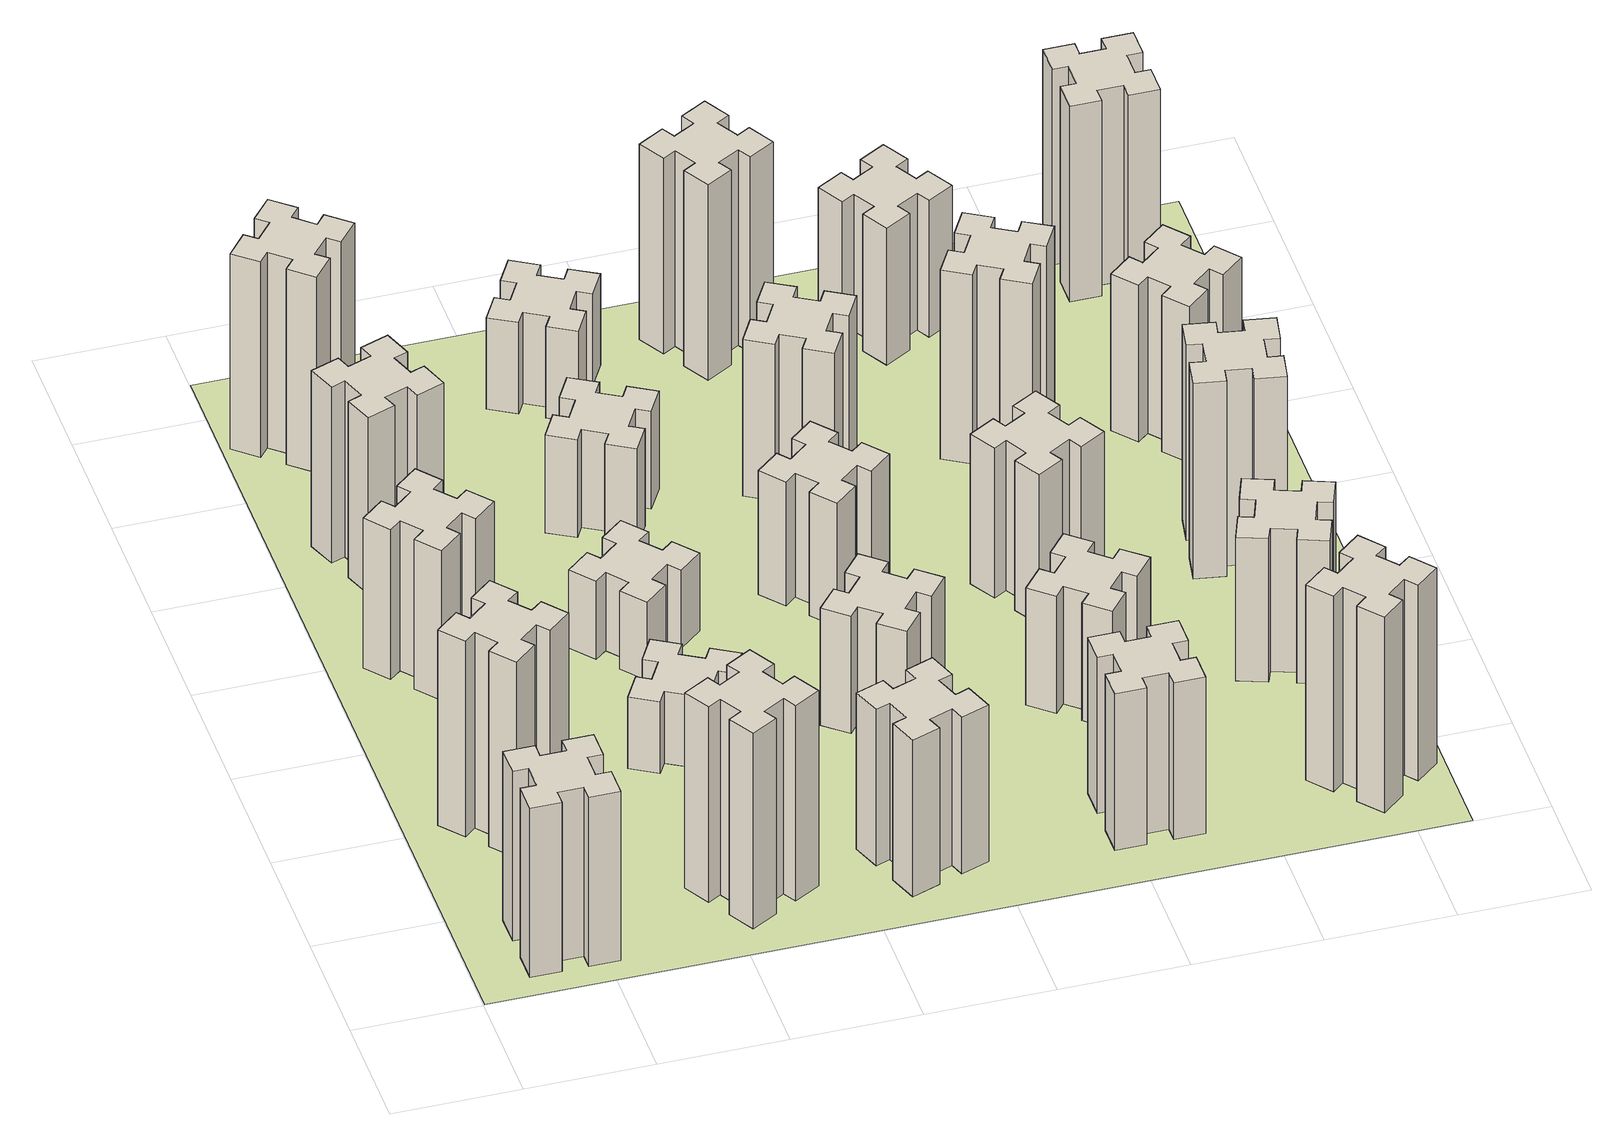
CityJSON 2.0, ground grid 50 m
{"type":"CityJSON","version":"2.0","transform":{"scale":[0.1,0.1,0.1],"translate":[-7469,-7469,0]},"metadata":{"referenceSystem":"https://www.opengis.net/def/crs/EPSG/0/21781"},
"CityObjects":{
"building1":{"type":"Building","attributes":{"class":"1000","function":"1000","usage":"1000","yearOfConstruction":2016,"roofType":"1000","measuredHeight":78,"storeysAboveGround":30,"storeysBelowGround":0},"geometry":[{"type":"Solid","lod":"1","boundaries":[[[[0,1,2,3,4,5,6,7,8,9,10,11,12,13,14,15,16,17,18,19]],[[17,16,20,21]],[[16,15,22,20]],[[15,14,23,22]],[[14,13,24,23]],[[13,12,25,24]],[[12,11,26,25]],[[11,10,27,26]],[[10,9,28,27]],[[9,8,29,28]],[[8,7,30,29]],[[7,6,31,30]],[[6,5,32,31]],[[5,4,33,32]],[[4,3,34,33]],[[3,2,35,34]],[[2,1,36,35]],[[1,0,37,36]],[[0,19,38,37]],[[19,18,39,38]],[[18,17,21,39]],[[24,25,26,27,28,29,30,31,32,33,34,35,36,37,38,39,21,20,22,23]]]]}]},
"building2":{"type":"Building","attributes":{"class":"1000","function":"1000","usage":"1000","yearOfConstruction":2016,"roofType":"1000","measuredHeight":90,"storeysAboveGround":30,"storeysBelowGround":0},"geometry":[{"type":"Solid","lod":"1","boundaries":[[[[40,41,42,43,44,45,46,47,48,49,50,51,52,53,54,55,56,57,58,59]],[[57,56,60,61]],[[56,55,62,60]],[[55,54,63,62]],[[54,53,64,63]],[[53,52,65,64]],[[52,51,66,65]],[[51,50,67,66]],[[50,49,68,67]],[[49,48,69,68]],[[48,47,70,69]],[[47,46,71,70]],[[46,45,72,71]],[[45,44,73,72]],[[44,43,74,73]],[[43,42,75,74]],[[42,41,76,75]],[[41,40,77,76]],[[40,59,78,77]],[[59,58,79,78]],[[58,57,61,79]],[[64,65,66,67,68,69,70,71,72,73,74,75,76,77,78,79,61,60,62,63]]]]}]},
"building3":{"type":"Building","attributes":{"class":"1000","function":"1000","usage":"1000","yearOfConstruction":2016,"roofType":"1000","measuredHeight":69,"storeysAboveGround":30,"storeysBelowGround":0},"geometry":[{"type":"Solid","lod":"1","boundaries":[[[[80,81,82,83,84,85,86,87,88,89,90,91,92,93,94,95,96,97,98,99]],[[97,96,100,101]],[[96,95,102,100]],[[95,94,103,102]],[[94,93,104,103]],[[93,92,105,104]],[[92,91,106,105]],[[91,90,107,106]],[[90,89,108,107]],[[89,88,109,108]],[[88,87,110,109]],[[87,86,111,110]],[[86,85,112,111]],[[85,84,113,112]],[[84,83,114,113]],[[83,82,115,114]],[[82,81,116,115]],[[81,80,117,116]],[[80,99,118,117]],[[99,98,119,118]],[[98,97,101,119]],[[104,105,106,107,108,109,110,111,112,113,114,115,116,117,118,119,101,100,102,103]]]]}]},
"building4":{"type":"Building","attributes":{"class":"1000","function":"1000","usage":"1000","yearOfConstruction":2016,"roofType":"1000","measuredHeight":81,"storeysAboveGround":30,"storeysBelowGround":0},"geometry":[{"type":"Solid","lod":"1","boundaries":[[[[120,121,122,123,124,125,126,127,128,129,130,131,132,133,134,135,136,137,138,139]],[[137,136,140,141]],[[136,135,142,140]],[[135,134,143,142]],[[134,133,144,143]],[[133,132,145,144]],[[132,131,146,145]],[[131,130,147,146]],[[130,129,148,147]],[[129,128,149,148]],[[128,127,150,149]],[[127,126,151,150]],[[126,125,152,151]],[[125,124,153,152]],[[124,123,154,153]],[[123,122,155,154]],[[122,121,156,155]],[[121,120,157,156]],[[120,139,158,157]],[[139,138,159,158]],[[138,137,141,159]],[[144,145,146,147,148,149,150,151,152,153,154,155,156,157,158,159,141,140,142,143]]]]}]},
"building5":{"type":"Building","attributes":{"class":"1000","function":"1000","usage":"1000","yearOfConstruction":2016,"roofType":"1000","measuredHeight":90,"storeysAboveGround":30,"storeysBelowGround":0},"geometry":[{"type":"Solid","lod":"1","boundaries":[[[[160,161,162,163,164,165,166,167,168,169,170,171,172,173,174,175,176,177,178,179]],[[177,176,180,181]],[[176,175,182,180]],[[175,174,183,182]],[[174,173,184,183]],[[173,172,185,184]],[[172,171,186,185]],[[171,170,187,186]],[[170,169,188,187]],[[169,168,189,188]],[[168,167,190,189]],[[167,166,191,190]],[[166,165,192,191]],[[165,164,193,192]],[[164,163,194,193]],[[163,162,195,194]],[[162,161,196,195]],[[161,160,197,196]],[[160,179,198,197]],[[179,178,199,198]],[[178,177,181,199]],[[184,185,186,187,188,189,190,191,192,193,194,195,196,197,198,199,181,180,182,183]]]]}]},
"building6":{"type":"Building","attributes":{"class":"1000","function":"1000","usage":"1000","yearOfConstruction":2016,"roofType":"1000","measuredHeight":90,"storeysAboveGround":30,"storeysBelowGround":0},"geometry":[{"type":"Solid","lod":"1","boundaries":[[[[200,201,202,203,204,205,206,207,208,209,210,211,212,213,214,215,216,217,218,219]],[[217,216,220,221]],[[216,215,222,220]],[[215,214,223,222]],[[214,213,224,223]],[[213,212,225,224]],[[212,211,226,225]],[[211,210,227,226]],[[210,209,228,227]],[[209,208,229,228]],[[208,207,230,229]],[[207,206,231,230]],[[206,205,232,231]],[[205,204,233,232]],[[204,203,234,233]],[[203,202,235,234]],[[202,201,236,235]],[[201,200,237,236]],[[200,219,238,237]],[[219,218,239,238]],[[218,217,221,239]],[[224,225,226,227,228,229,230,231,232,233,234,235,236,237,238,239,221,220,222,223]]]]}]},
"building7":{"type":"Building","attributes":{"class":"1000","function":"1000","usage":"1000","yearOfConstruction":2016,"roofType":"1000","measuredHeight":33,"storeysAboveGround":30,"storeysBelowGround":0},"geometry":[{"type":"Solid","lod":"1","boundaries":[[[[240,241,242,243,244,245,246,247,248,249,250,251,252,253,254,255,256,257,258,259]],[[257,256,260,261]],[[256,255,262,260]],[[255,254,263,262]],[[254,253,264,263]],[[253,252,265,264]],[[252,251,266,265]],[[251,250,267,266]],[[250,249,268,267]],[[249,248,269,268]],[[248,247,270,269]],[[247,246,271,270]],[[246,245,272,271]],[[245,244,273,272]],[[244,243,274,273]],[[243,242,275,274]],[[242,241,276,275]],[[241,240,277,276]],[[240,259,278,277]],[[259,258,279,278]],[[258,257,261,279]],[[264,265,266,267,268,269,270,271,272,273,274,275,276,277,278,279,261,260,262,263]]]]}]},
"building8":{"type":"Building","attributes":{"class":"1000","function":"1000","usage":"1000","yearOfConstruction":2016,"roofType":"1000","measuredHeight":36,"storeysAboveGround":30,"storeysBelowGround":0},"geometry":[{"type":"Solid","lod":"1","boundaries":[[[[280,281,282,283,284,285,286,287,288,289,290,291,292,293,294,295,296,297,298,299]],[[297,296,300,301]],[[296,295,302,300]],[[295,294,303,302]],[[294,293,304,303]],[[293,292,305,304]],[[292,291,306,305]],[[291,290,307,306]],[[290,289,308,307]],[[289,288,309,308]],[[288,287,310,309]],[[287,286,311,310]],[[286,285,312,311]],[[285,284,313,312]],[[284,283,314,313]],[[283,282,315,314]],[[282,281,316,315]],[[281,280,317,316]],[[280,299,318,317]],[[299,298,319,318]],[[298,297,301,319]],[[304,305,306,307,308,309,310,311,312,313,314,315,316,317,318,319,301,300,302,303]]]]}]},
"building9":{"type":"Building","attributes":{"class":"1000","function":"1000","usage":"1000","yearOfConstruction":2016,"roofType":"1000","measuredHeight":72,"storeysAboveGround":30,"storeysBelowGround":0},"geometry":[{"type":"Solid","lod":"1","boundaries":[[[[320,321,322,323,324,325,326,327,328,329,330,331,332,333,334,335,336,337,338,339]],[[337,336,340,341]],[[336,335,342,340]],[[335,334,343,342]],[[334,333,344,343]],[[333,332,345,344]],[[332,331,346,345]],[[331,330,347,346]],[[330,329,348,347]],[[329,328,349,348]],[[328,327,350,349]],[[327,326,351,350]],[[326,325,352,351]],[[325,324,353,352]],[[324,323,354,353]],[[323,322,355,354]],[[322,321,356,355]],[[321,320,357,356]],[[320,339,358,357]],[[339,338,359,358]],[[338,337,341,359]],[[344,345,346,347,348,349,350,351,352,353,354,355,356,357,358,359,341,340,342,343]]]]}]},
"building10":{"type":"Building","attributes":{"class":"1000","function":"1000","usage":"1000","yearOfConstruction":2016,"roofType":"1000","measuredHeight":45,"storeysAboveGround":30,"storeysBelowGround":0},"geometry":[{"type":"Solid","lod":"1","boundaries":[[[[360,361,362,363,364,365,366,367,368,369,370,371,372,373,374,375,376,377,378,379]],[[377,376,380,381]],[[376,375,382,380]],[[375,374,383,382]],[[374,373,384,383]],[[373,372,385,384]],[[372,371,386,385]],[[371,370,387,386]],[[370,369,388,387]],[[369,368,389,388]],[[368,367,390,389]],[[367,366,391,390]],[[366,365,392,391]],[[365,364,393,392]],[[364,363,394,393]],[[363,362,395,394]],[[362,361,396,395]],[[361,360,397,396]],[[360,379,398,397]],[[379,378,399,398]],[[378,377,381,399]],[[384,385,386,387,388,389,390,391,392,393,394,395,396,397,398,399,381,380,382,383]]]]}]},
"building11":{"type":"Building","attributes":{"class":"1000","function":"1000","usage":"1000","yearOfConstruction":2016,"roofType":"1000","measuredHeight":42,"storeysAboveGround":30,"storeysBelowGround":0},"geometry":[{"type":"Solid","lod":"1","boundaries":[[[[400,401,402,403,404,405,406,407,408,409,410,411,412,413,414,415,416,417,418,419]],[[417,416,420,421]],[[416,415,422,420]],[[415,414,423,422]],[[414,413,424,423]],[[413,412,425,424]],[[412,411,426,425]],[[411,410,427,426]],[[410,409,428,427]],[[409,408,429,428]],[[408,407,430,429]],[[407,406,431,430]],[[406,405,432,431]],[[405,404,433,432]],[[404,403,434,433]],[[403,402,435,434]],[[402,401,436,435]],[[401,400,437,436]],[[400,419,438,437]],[[419,418,439,438]],[[418,417,421,439]],[[424,425,426,427,428,429,430,431,432,433,434,435,436,437,438,439,421,420,422,423]]]]}]},
"building12":{"type":"Building","attributes":{"class":"1000","function":"1000","usage":"1000","yearOfConstruction":2016,"roofType":"1000","measuredHeight":54,"storeysAboveGround":30,"storeysBelowGround":0},"geometry":[{"type":"Solid","lod":"1","boundaries":[[[[440,441,442,443,444,445,446,447,448,449,450,451,452,453,454,455,456,457,458,459]],[[457,456,460,461]],[[456,455,462,460]],[[455,454,463,462]],[[454,453,464,463]],[[453,452,465,464]],[[452,451,466,465]],[[451,450,467,466]],[[450,449,468,467]],[[449,448,469,468]],[[448,447,470,469]],[[447,446,471,470]],[[446,445,472,471]],[[445,444,473,472]],[[444,443,474,473]],[[443,442,475,474]],[[442,441,476,475]],[[441,440,477,476]],[[440,459,478,477]],[[459,458,479,478]],[[458,457,461,479]],[[464,465,466,467,468,469,470,471,472,473,474,475,476,477,478,479,461,460,462,463]]]]}]},
"building13":{"type":"Building","attributes":{"class":"1000","function":"1000","usage":"1000","yearOfConstruction":2016,"roofType":"1000","measuredHeight":57,"storeysAboveGround":30,"storeysBelowGround":0},"geometry":[{"type":"Solid","lod":"1","boundaries":[[[[480,481,482,483,484,485,486,487,488,489,490,491,492,493,494,495,496,497,498,499]],[[497,496,500,501]],[[496,495,502,500]],[[495,494,503,502]],[[494,493,504,503]],[[493,492,505,504]],[[492,491,506,505]],[[491,490,507,506]],[[490,489,508,507]],[[489,488,509,508]],[[488,487,510,509]],[[487,486,511,510]],[[486,485,512,511]],[[485,484,513,512]],[[484,483,514,513]],[[483,482,515,514]],[[482,481,516,515]],[[481,480,517,516]],[[480,499,518,517]],[[499,498,519,518]],[[498,497,501,519]],[[504,505,506,507,508,509,510,511,512,513,514,515,516,517,518,519,501,500,502,503]]]]}]},
"building14":{"type":"Building","attributes":{"class":"1000","function":"1000","usage":"1000","yearOfConstruction":2016,"roofType":"1000","measuredHeight":72,"storeysAboveGround":30,"storeysBelowGround":0},"geometry":[{"type":"Solid","lod":"1","boundaries":[[[[520,521,522,523,524,525,526,527,528,529,530,531,532,533,534,535,536,537,538,539]],[[537,536,540,541]],[[536,535,542,540]],[[535,534,543,542]],[[534,533,544,543]],[[533,532,545,544]],[[532,531,546,545]],[[531,530,547,546]],[[530,529,548,547]],[[529,528,549,548]],[[528,527,550,549]],[[527,526,551,550]],[[526,525,552,551]],[[525,524,553,552]],[[524,523,554,553]],[[523,522,555,554]],[[522,521,556,555]],[[521,520,557,556]],[[520,539,558,557]],[[539,538,559,558]],[[538,537,541,559]],[[544,545,546,547,548,549,550,551,552,553,554,555,556,557,558,559,541,540,542,543]]]]}]},
"building15":{"type":"Building","attributes":{"class":"1000","function":"1000","usage":"1000","yearOfConstruction":2016,"roofType":"1000","measuredHeight":72,"storeysAboveGround":30,"storeysBelowGround":0},"geometry":[{"type":"Solid","lod":"1","boundaries":[[[[560,561,562,563,564,565,566,567,568,569,570,571,572,573,574,575,576,577,578,579]],[[577,576,580,581]],[[576,575,582,580]],[[575,574,583,582]],[[574,573,584,583]],[[573,572,585,584]],[[572,571,586,585]],[[571,570,587,586]],[[570,569,588,587]],[[569,568,589,588]],[[568,567,590,589]],[[567,566,591,590]],[[566,565,592,591]],[[565,564,593,592]],[[564,563,594,593]],[[563,562,595,594]],[[562,561,596,595]],[[561,560,597,596]],[[560,579,598,597]],[[579,578,599,598]],[[578,577,581,599]],[[584,585,586,587,588,589,590,591,592,593,594,595,596,597,598,599,581,580,582,583]]]]}]},
"building16":{"type":"Building","attributes":{"class":"1000","function":"1000","usage":"1000","yearOfConstruction":2016,"roofType":"1000","measuredHeight":90,"storeysAboveGround":30,"storeysBelowGround":0},"geometry":[{"type":"Solid","lod":"1","boundaries":[[[[600,601,602,603,604,605,606,607,608,609,610,611,612,613,614,615,616,617,618,619]],[[617,616,620,621]],[[616,615,622,620]],[[615,614,623,622]],[[614,613,624,623]],[[613,612,625,624]],[[612,611,626,625]],[[611,610,627,626]],[[610,609,628,627]],[[609,608,629,628]],[[608,607,630,629]],[[607,606,631,630]],[[606,605,632,631]],[[605,604,633,632]],[[604,603,634,633]],[[603,602,635,634]],[[602,601,636,635]],[[601,600,637,636]],[[600,619,638,637]],[[619,618,639,638]],[[618,617,621,639]],[[624,625,626,627,628,629,630,631,632,633,634,635,636,637,638,639,621,620,622,623]]]]}]},
"building17":{"type":"Building","attributes":{"class":"1000","function":"1000","usage":"1000","yearOfConstruction":2016,"roofType":"1000","measuredHeight":54,"storeysAboveGround":30,"storeysBelowGround":0},"geometry":[{"type":"Solid","lod":"1","boundaries":[[[[640,641,642,643,644,645,646,647,648,649,650,651,652,653,654,655,656,657,658,659]],[[657,656,660,661]],[[656,655,662,660]],[[655,654,663,662]],[[654,653,664,663]],[[653,652,665,664]],[[652,651,666,665]],[[651,650,667,666]],[[650,649,668,667]],[[649,648,669,668]],[[648,647,670,669]],[[647,646,671,670]],[[646,645,672,671]],[[645,644,673,672]],[[644,643,674,673]],[[643,642,675,674]],[[642,641,676,675]],[[641,640,677,676]],[[640,659,678,677]],[[659,658,679,678]],[[658,657,661,679]],[[664,665,666,667,668,669,670,671,672,673,674,675,676,677,678,679,661,660,662,663]]]]}]},
"building18":{"type":"Building","attributes":{"class":"1000","function":"1000","usage":"1000","yearOfConstruction":2016,"roofType":"1000","measuredHeight":69,"storeysAboveGround":30,"storeysBelowGround":0},"geometry":[{"type":"Solid","lod":"1","boundaries":[[[[680,681,682,683,684,685,686,687,688,689,690,691,692,693,694,695,696,697,698,699]],[[697,696,700,701]],[[696,695,702,700]],[[695,694,703,702]],[[694,693,704,703]],[[693,692,705,704]],[[692,691,706,705]],[[691,690,707,706]],[[690,689,708,707]],[[689,688,709,708]],[[688,687,710,709]],[[687,686,711,710]],[[686,685,712,711]],[[685,684,713,712]],[[684,683,714,713]],[[683,682,715,714]],[[682,681,716,715]],[[681,680,717,716]],[[680,699,718,717]],[[699,698,719,718]],[[698,697,701,719]],[[704,705,706,707,708,709,710,711,712,713,714,715,716,717,718,719,701,700,702,703]]]]}]},
"building19":{"type":"Building","attributes":{"class":"1000","function":"1000","usage":"1000","yearOfConstruction":2016,"roofType":"1000","measuredHeight":87,"storeysAboveGround":30,"storeysBelowGround":0},"geometry":[{"type":"Solid","lod":"1","boundaries":[[[[720,721,722,723,724,725,726,727,728,729,730,731,732,733,734,735,736,737,738,739]],[[737,736,740,741]],[[736,735,742,740]],[[735,734,743,742]],[[734,733,744,743]],[[733,732,745,744]],[[732,731,746,745]],[[731,730,747,746]],[[730,729,748,747]],[[729,728,749,748]],[[728,727,750,749]],[[727,726,751,750]],[[726,725,752,751]],[[725,724,753,752]],[[724,723,754,753]],[[723,722,755,754]],[[722,721,756,755]],[[721,720,757,756]],[[720,739,758,757]],[[739,738,759,758]],[[738,737,741,759]],[[744,745,746,747,748,749,750,751,752,753,754,755,756,757,758,759,741,740,742,743]]]]}]},
"building20":{"type":"Building","attributes":{"class":"1000","function":"1000","usage":"1000","yearOfConstruction":2016,"roofType":"1000","measuredHeight":63,"storeysAboveGround":30,"storeysBelowGround":0},"geometry":[{"type":"Solid","lod":"1","boundaries":[[[[760,761,762,763,764,765,766,767,768,769,770,771,772,773,774,775,776,777,778,779]],[[777,776,780,781]],[[776,775,782,780]],[[775,774,783,782]],[[774,773,784,783]],[[773,772,785,784]],[[772,771,786,785]],[[771,770,787,786]],[[770,769,788,787]],[[769,768,789,788]],[[768,767,790,789]],[[767,766,791,790]],[[766,765,792,791]],[[765,764,793,792]],[[764,763,794,793]],[[763,762,795,794]],[[762,761,796,795]],[[761,760,797,796]],[[760,779,798,797]],[[779,778,799,798]],[[778,777,781,799]],[[784,785,786,787,788,789,790,791,792,793,794,795,796,797,798,799,781,780,782,783]]]]}]},
"building21":{"type":"Building","attributes":{"class":"1000","function":"1000","usage":"1000","yearOfConstruction":2016,"roofType":"1000","measuredHeight":90,"storeysAboveGround":30,"storeysBelowGround":0},"geometry":[{"type":"Solid","lod":"1","boundaries":[[[[800,801,802,803,804,805,806,807,808,809,810,811,812,813,814,815,816,817,818,819]],[[817,816,820,821]],[[816,815,822,820]],[[815,814,823,822]],[[814,813,824,823]],[[813,812,825,824]],[[812,811,826,825]],[[811,810,827,826]],[[810,809,828,827]],[[809,808,829,828]],[[808,807,830,829]],[[807,806,831,830]],[[806,805,832,831]],[[805,804,833,832]],[[804,803,834,833]],[[803,802,835,834]],[[802,801,836,835]],[[801,800,837,836]],[[800,819,838,837]],[[819,818,839,838]],[[818,817,821,839]],[[824,825,826,827,828,829,830,831,832,833,834,835,836,837,838,839,821,820,822,823]]]]}]},
"building22":{"type":"Building","attributes":{"class":"1000","function":"1000","usage":"1000","yearOfConstruction":2016,"roofType":"1000","measuredHeight":66,"storeysAboveGround":30,"storeysBelowGround":0},"geometry":[{"type":"Solid","lod":"1","boundaries":[[[[840,841,842,843,844,845,846,847,848,849,850,851,852,853,854,855,856,857,858,859]],[[857,856,860,861]],[[856,855,862,860]],[[855,854,863,862]],[[854,853,864,863]],[[853,852,865,864]],[[852,851,866,865]],[[851,850,867,866]],[[850,849,868,867]],[[849,848,869,868]],[[848,847,870,869]],[[847,846,871,870]],[[846,845,872,871]],[[845,844,873,872]],[[844,843,874,873]],[[843,842,875,874]],[[842,841,876,875]],[[841,840,877,876]],[[840,859,878,877]],[[859,858,879,878]],[[858,857,861,879]],[[864,865,866,867,868,869,870,871,872,873,874,875,876,877,878,879,861,860,862,863]]]]}]},
"building23":{"type":"Building","attributes":{"class":"1000","function":"1000","usage":"1000","yearOfConstruction":2016,"roofType":"1000","measuredHeight":90,"storeysAboveGround":30,"storeysBelowGround":0},"geometry":[{"type":"Solid","lod":"1","boundaries":[[[[880,881,882,883,884,885,886,887,888,889,890,891,892,893,894,895,896,897,898,899]],[[897,896,900,901]],[[896,895,902,900]],[[895,894,903,902]],[[894,893,904,903]],[[893,892,905,904]],[[892,891,906,905]],[[891,890,907,906]],[[890,889,908,907]],[[889,888,909,908]],[[888,887,910,909]],[[887,886,911,910]],[[886,885,912,911]],[[885,884,913,912]],[[884,883,914,913]],[[883,882,915,914]],[[882,881,916,915]],[[881,880,917,916]],[[880,899,918,917]],[[899,898,919,918]],[[898,897,901,919]],[[904,905,906,907,908,909,910,911,912,913,914,915,916,917,918,919,901,900,902,903]]]]}]},
"building24":{"type":"Building","attributes":{"class":"1000","function":"1000","usage":"1000","yearOfConstruction":2016,"roofType":"1000","measuredHeight":72,"storeysAboveGround":30,"storeysBelowGround":0},"geometry":[{"type":"Solid","lod":"1","boundaries":[[[[920,921,922,923,924,925,926,927,928,929,930,931,932,933,934,935,936,937,938,939]],[[937,936,940,941]],[[936,935,942,940]],[[935,934,943,942]],[[934,933,944,943]],[[933,932,945,944]],[[932,931,946,945]],[[931,930,947,946]],[[930,929,948,947]],[[929,928,949,948]],[[928,927,950,949]],[[927,926,951,950]],[[926,925,952,951]],[[925,924,953,952]],[[924,923,954,953]],[[923,922,955,954]],[[922,921,956,955]],[[921,920,957,956]],[[920,939,958,957]],[[939,938,959,958]],[[938,937,941,959]],[[944,945,946,947,948,949,950,951,952,953,954,955,956,957,958,959,941,940,942,943]]]]}]},
"building25":{"type":"Building","attributes":{"class":"1000","function":"1000","usage":"1000","yearOfConstruction":2016,"roofType":"1000","measuredHeight":90,"storeysAboveGround":30,"storeysBelowGround":0},"geometry":[{"type":"Solid","lod":"1","boundaries":[[[[960,961,962,963,964,965,966,967,968,969,970,971,972,973,974,975,976,977,978,979]],[[977,976,980,981]],[[976,975,982,980]],[[975,974,983,982]],[[974,973,984,983]],[[973,972,985,984]],[[972,971,986,985]],[[971,970,987,986]],[[970,969,988,987]],[[969,968,989,988]],[[968,967,990,989]],[[967,966,991,990]],[[966,965,992,991]],[[965,964,993,992]],[[964,963,994,993]],[[963,962,995,994]],[[962,961,996,995]],[[961,960,997,996]],[[960,979,998,997]],[[979,978,999,998]],[[978,977,981,999]],[[984,985,986,987,988,989,990,991,992,993,994,995,996,997,998,999,981,980,982,983]]]]}]},
"landuse1":{"type":"LandUse","attributes":{"name":"plot1","function":"1010"},"geometry":[{"type":"MultiSurface","lod":"1","boundaries":[[[1000,1001,1002,1003]]]}]}
},
"vertices":[
[265,325,0],[265,225,0],[205,225,0],[205,105,0],[325,105,0],[325,165,0],[425,165,0],[425,105,0],[545,105,0],[545,225,0],[485,225,0],[485,325,0],[545,325,0],[545,445,0],[425,445,0],[425,385,0],[325,385,0],[325,445,0],[205,445,0],[205,325,0],[325,385,780],[325,445,780],[425,385,780],[425,445,780],[545,445,780],[545,325,780],[485,325,780],[485,225,780],[545,225,780],[545,105,780],[425,105,780],[425,165,780],[325,165,780],[325,105,780],[205,105,780],[205,225,780],[265,225,780],[265,325,780],[205,325,780],[205,445,780],
[492,1048,0],[427,1124,0],[473,1163,0],[396,1255,0],[304,1178,0],[343,1132,0],[266,1067,0],[228,1113,0],[136,1036,0],[213,944,0],[259,983,0],[323,906,0],[277,868,0],[354,776,0],[446,853,0],[408,899,0],[484,963,0],[523,917,0],[615,994,0],[538,1086,0],[484,963,900],[523,917,900],[408,899,900],[446,853,900],[354,776,900],[277,868,900],[323,906,900],[259,983,900],[213,944,900],[136,1036,900],[228,1113,900],[266,1067,900],[343,1132,900],[304,1178,900],[396,1255,900],[473,1163,900],[427,1124,900],[492,1048,900],[538,1086,900],[615,994,900],
[492,1988,0],[427,2064,0],[473,2103,0],[396,2195,0],[304,2118,0],[343,2072,0],[266,2007,0],[228,2053,0],[136,1976,0],[213,1884,0],[259,1923,0],[323,1846,0],[277,1808,0],[354,1716,0],[446,1793,0],[408,1839,0],[484,1903,0],[523,1857,0],[615,1934,0],[538,2026,0],[484,1903,690],[523,1857,690],[408,1839,690],[446,1793,690],[354,1716,690],[277,1808,690],[323,1846,690],[259,1923,690],[213,1884,690],[136,1976,690],[228,2053,690],[266,2007,690],[343,2072,690],[304,2118,690],[396,2195,690],[473,2103,690],[427,2064,690],[492,1988,690],[538,2026,690],[615,1934,690],
[255,2605,0],[289,2511,0],[233,2490,0],[274,2377,0],[387,2419,0],[366,2475,0],[460,2509,0],[480,2453,0],[593,2494,0],[552,2607,0],[496,2586,0],[462,2680,0],[518,2700,0],[477,2813,0],[364,2772,0],[385,2716,0],[291,2682,0],[270,2738,0],[157,2697,0],[199,2584,0],[291,2682,810],[270,2738,810],[385,2716,810],[364,2772,810],[477,2813,810],[518,2700,810],[462,2680,810],[496,2586,810],[552,2607,810],[593,2494,810],[480,2453,810],[460,2509,810],[366,2475,810],[387,2419,810],[274,2377,810],[233,2490,810],[289,2511,810],[255,2605,810],[199,2584,810],[157,2697,810],
[1127,255,0],[1214,305,0],[1244,253,0],[1348,313,0],[1288,417,0],[1236,387,0],[1186,474,0],[1238,504,0],[1178,608,0],[1074,548,0],[1104,496,0],[1017,446,0],[987,498,0],[883,438,0],[943,334,0],[995,364,0],[1045,277,0],[993,247,0],[1053,143,0],[1157,203,0],[1045,277,900],[993,247,900],[995,364,900],[943,334,900],[883,438,900],[987,498,900],[1017,446,900],[1104,496,900],[1074,548,900],[1178,608,900],[1238,504,900],[1186,474,900],[1236,387,900],[1288,417,900],[1348,313,900],[1244,253,900],[1214,305,900],[1127,255,900],[1157,203,900],[1053,143,900],
[384,3387,0],[308,3452,0],[346,3498,0],[254,3575,0],[177,3483,0],[223,3444,0],[159,3368,0],[113,3406,0],[36,3314,0],[128,3237,0],[166,3283,0],[243,3219,0],[204,3173,0],[296,3096,0],[373,3188,0],[327,3226,0],[392,3303,0],[438,3264,0],[515,3356,0],[423,3433,0],[392,3303,900],[438,3264,900],[327,3226,900],[373,3188,900],[296,3096,900],[204,3173,900],[243,3219,900],[166,3283,900],[128,3237,900],[36,3314,900],[113,3406,900],[159,3368,900],[223,3444,900],[177,3483,900],[254,3575,900],[346,3498,900],[308,3452,900],[384,3387,900],[423,3433,900],[515,3356,900],
[1186,1117,0],[1236,1204,0],[1288,1174,0],[1348,1278,0],[1244,1338,0],[1214,1286,0],[1127,1336,0],[1157,1388,0],[1053,1448,0],[993,1344,0],[1045,1314,0],[995,1227,0],[943,1257,0],[883,1153,0],[987,1093,0],[1017,1145,0],[1104,1095,0],[1074,1043,0],[1178,983,0],[1238,1087,0],[1104,1095,330],[1074,1043,330],[1017,1145,330],[987,1093,330],[883,1153,330],[943,1257,330],[995,1227,330],[1045,1314,330],[993,1344,330],[1053,1448,330],[1157,1388,330],[1127,1336,330],[1214,1286,330],[1244,1338,330],[1348,1278,330],[1288,1174,330],[1236,1204,330],[1186,1117,330],[1238,1087,330],[1178,983,330],
[1083,1972,0],[1006,1907,0],[968,1953,0],[876,1876,0],[953,1784,0],[999,1823,0],[1063,1746,0],[1017,1708,0],[1094,1616,0],[1186,1693,0],[1148,1739,0],[1224,1803,0],[1263,1757,0],[1355,1834,0],[1278,1926,0],[1232,1888,0],[1167,1964,0],[1213,2003,0],[1136,2095,0],[1044,2018,0],[1167,1964,360],[1213,2003,360],[1232,1888,360],[1278,1926,360],[1355,1834,360],[1263,1757,360],[1224,1803,360],[1148,1739,360],[1186,1693,360],[1094,1616,360],[1017,1708,360],[1063,1746,360],[999,1823,360],[953,1784,360],[876,1876,360],[968,1953,360],[1006,1907,360],[1083,1972,360],[1044,2018,360],[1136,2095,360],
[1765,496,0],[1671,462,0],[1650,518,0],[1537,477,0],[1579,364,0],[1635,385,0],[1669,291,0],[1613,270,0],[1654,157,0],[1767,199,0],[1746,255,0],[1840,289,0],[1860,233,0],[1973,274,0],[1932,387,0],[1876,366,0],[1842,460,0],[1898,480,0],[1857,593,0],[1744,552,0],[1842,460,720],[1898,480,720],[1876,366,720],[1932,387,720],[1973,274,720],[1860,233,720],[1840,289,720],[1746,255,720],[1767,199,720],[1654,157,720],[1613,270,720],[1669,291,720],[1635,385,720],[1579,364,720],[1537,477,720],[1650,518,720],[1671,462,720],[1765,496,720],[1744,552,720],[1857,593,720],
[1117,2525,0],[1204,2475,0],[1174,2423,0],[1278,2363,0],[1338,2467,0],[1286,2497,0],[1336,2584,0],[1388,2554,0],[1448,2658,0],[1344,2718,0],[1314,2666,0],[1227,2716,0],[1257,2768,0],[1153,2828,0],[1093,2724,0],[1145,2694,0],[1095,2607,0],[1043,2637,0],[983,2533,0],[1087,2473,0],[1095,2607,450],[1043,2637,450],[1145,2694,450],[1093,2724,450],[1153,2828,450],[1257,2768,450],[1227,2716,450],[1314,2666,450],[1344,2718,450],[1448,2658,450],[1388,2554,450],[1336,2584,450],[1286,2497,450],[1338,2467,450],[1278,2363,450],[1174,2423,450],[1204,2475,450],[1117,2525,450],[1087,2473,450],[983,2533,450],
[1314,3406,0],[1227,3456,0],[1257,3508,0],[1153,3568,0],[1093,3464,0],[1145,3434,0],[1095,3347,0],[1043,3377,0],[983,3273,0],[1087,3213,0],[1117,3265,0],[1204,3215,0],[1174,3163,0],[1278,3103,0],[1338,3207,0],[1286,3237,0],[1336,3324,0],[1388,3294,0],[1448,3398,0],[1344,3458,0],[1336,3324,420],[1388,3294,420],[1286,3237,420],[1338,3207,420],[1278,3103,420],[1174,3163,420],[1204,3215,420],[1117,3265,420],[1087,3213,420],[983,3273,420],[1043,3377,420],[1095,3347,420],[1145,3434,420],[1093,3464,420],[1153,3568,420],[1257,3508,420],[1227,3456,420],[1314,3406,420],[1344,3458,420],[1448,3398,420],
[1746,1163,0],[1823,1099,0],[1784,1053,0],[1876,976,0],[1953,1068,0],[1907,1106,0],[1972,1183,0],[2018,1144,0],[2095,1236,0],[2003,1313,0],[1964,1267,0],[1888,1332,0],[1926,1378,0],[1834,1455,0],[1757,1363,0],[1803,1324,0],[1739,1248,0],[1693,1286,0],[1616,1194,0],[1708,1117,0],[1739,1248,540],[1693,1286,540],[1803,1324,540],[1757,1363,540],[1834,1455,540],[1926,1378,540],[1888,1332,540],[1964,1267,540],[2003,1313,540],[2095,1236,540],[2018,1144,540],[1972,1183,540],[1907,1106,540],[1953,1068,540],[1876,976,540],[1784,1053,540],[1823,1099,540],[1746,1163,540],[1708,1117,540],[1616,1194,540],
[1972,1988,0],[1907,2064,0],[1953,2103,0],[1876,2195,0],[1784,2118,0],[1823,2072,0],[1746,2007,0],[1708,2053,0],[1616,1976,0],[1693,1884,0],[1739,1923,0],[1803,1846,0],[1757,1808,0],[1834,1716,0],[1926,1793,0],[1888,1839,0],[1964,1903,0],[2003,1857,0],[2095,1934,0],[2018,2026,0],[1964,1903,570],[2003,1857,570],[1888,1839,570],[1926,1793,570],[1834,1716,570],[1757,1808,570],[1803,1846,570],[1739,1923,570],[1693,1884,570],[1616,1976,570],[1708,2053,570],[1746,2007,570],[1823,2072,570],[1784,2118,570],[1876,2195,570],[1953,2103,570],[1907,2064,570],[1972,1988,570],[2018,2026,570],[2095,1934,570],
[2705,325,0],[2705,425,0],[2765,425,0],[2765,545,0],[2645,545,0],[2645,485,0],[2545,485,0],[2545,545,0],[2425,545,0],[2425,425,0],[2485,425,0],[2485,325,0],[2425,325,0],[2425,205,0],[2545,205,0],[2545,265,0],[2645,265,0],[2645,205,0],[2765,205,0],[2765,325,0],[2645,265,720],[2645,205,720],[2545,265,720],[2545,205,720],[2425,205,720],[2425,325,720],[2485,325,720],[2485,425,720],[2425,425,720],[2425,545,720],[2545,545,720],[2545,485,720],[2645,485,720],[2645,545,720],[2765,545,720],[2765,425,720],[2705,425,720],[2705,325,720],[2765,325,720],[2765,205,720],
[2026,2497,0],[2076,2584,0],[2128,2554,0],[2188,2658,0],[2084,2718,0],[2054,2666,0],[1967,2716,0],[1997,2768,0],[1893,2828,0],[1833,2724,0],[1885,2694,0],[1835,2607,0],[1783,2637,0],[1723,2533,0],[1827,2473,0],[1857,2525,0],[1944,2475,0],[1914,2423,0],[2018,2363,0],[2078,2467,0],[1944,2475,720],[1914,2423,720],[1857,2525,720],[1827,2473,720],[1723,2533,720],[1783,2637,720],[1835,2607,720],[1885,2694,720],[1833,2724,720],[1893,2828,720],[1997,2768,720],[1967,2716,720],[2054,2666,720],[2084,2718,720],[2188,2658,720],[2128,2554,720],[2076,2584,720],[2026,2497,720],[2078,2467,720],[2018,2363,720],
[1844,3556,0],[1757,3506,0],[1727,3558,0],[1623,3498,0],[1683,3394,0],[1735,3424,0],[1785,3337,0],[1733,3307,0],[1793,3203,0],[1897,3263,0],[1867,3315,0],[1954,3365,0],[1984,3313,0],[2088,3373,0],[2028,3477,0],[1976,3447,0],[1926,3534,0],[1978,3564,0],[1918,3668,0],[1814,3608,0],[1926,3534,900],[1978,3564,900],[1976,3447,900],[2028,3477,900],[2088,3373,900],[1984,3313,900],[1954,3365,900],[1867,3315,900],[1897,3263,900],[1793,3203,900],[1733,3307,900],[1785,3337,900],[1735,3424,900],[1683,3394,900],[1623,3498,900],[1727,3558,900],[1757,3506,900],[1844,3556,900],[1814,3608,900],[1918,3668,900],
[2647,1006,0],[2712,1083,0],[2758,1044,0],[2835,1136,0],[2743,1213,0],[2704,1167,0],[2628,1232,0],[2666,1278,0],[2574,1355,0],[2497,1263,0],[2543,1224,0],[2479,1148,0],[2433,1186,0],[2356,1094,0],[2448,1017,0],[2486,1063,0],[2563,999,0],[2524,953,0],[2616,876,0],[2693,968,0],[2563,999,540],[2524,953,540],[2486,1063,540],[2448,1017,540],[2356,1094,540],[2433,1186,540],[2479,1148,540],[2543,1224,540],[2497,1263,540],[2574,1355,540],[2666,1278,540],[2628,1232,540],[2704,1167,540],[2743,1213,540],[2835,1136,540],[2758,1044,540],[2712,1083,540],[2647,1006,540],[2693,968,540],[2616,876,540],
[2475,1744,0],[2525,1657,0],[2473,1627,0],[2533,1523,0],[2637,1583,0],[2607,1635,0],[2694,1685,0],[2724,1633,0],[2828,1693,0],[2768,1797,0],[2716,1767,0],[2666,1854,0],[2718,1884,0],[2658,1988,0],[2554,1928,0],[2584,1876,0],[2497,1826,0],[2467,1878,0],[2363,1818,0],[2423,1714,0],[2497,1826,690],[2467,1878,690],[2584,1876,690],[2554,1928,690],[2658,1988,690],[2718,1884,690],[2666,1854,690],[2716,1767,690],[2768,1797,690],[2828,1693,690],[2724,1633,690],[2694,1685,690],[2607,1635,690],[2637,1583,690],[2533,1523,690],[2473,1627,690],[2525,1657,690],[2475,1744,690],[2423,1714,690],[2363,1818,690],
[2625,2694,0],[2575,2607,0],[2523,2637,0],[2463,2533,0],[2567,2473,0],[2597,2525,0],[2684,2475,0],[2654,2423,0],[2758,2363,0],[2818,2467,0],[2766,2497,0],[2816,2584,0],[2868,2554,0],[2928,2658,0],[2824,2718,0],[2794,2666,0],[2707,2716,0],[2737,2768,0],[2633,2828,0],[2573,2724,0],[2707,2716,870],[2737,2768,870],[2794,2666,870],[2824,2718,870],[2928,2658,870],[2868,2554,870],[2816,2584,870],[2766,2497,870],[2818,2467,870],[2758,2363,870],[2654,2423,870],[2684,2475,870],[2597,2525,870],[2567,2473,870],[2463,2533,870],[2523,2637,870],[2575,2607,870],[2625,2694,870],[2573,2724,870],[2633,2828,870],
[2616,3347,0],[2566,3434,0],[2618,3464,0],[2558,3568,0],[2454,3508,0],[2484,3456,0],[2397,3406,0],[2367,3458,0],[2263,3398,0],[2323,3294,0],[2375,3324,0],[2425,3237,0],[2373,3207,0],[2433,3103,0],[2537,3163,0],[2507,3215,0],[2594,3265,0],[2624,3213,0],[2728,3273,0],[2668,3377,0],[2594,3265,630],[2624,3213,630],[2507,3215,630],[2537,3163,630],[2433,3103,630],[2373,3207,630],[2425,3237,630],[2375,3324,630],[2323,3294,630],[2263,3398,630],[2367,3458,630],[2397,3406,630],[2484,3456,630],[2454,3508,630],[2558,3568,630],[2618,3464,630],[2566,3434,630],[2616,3347,630],[2668,3377,630],[2728,3273,630],
[3468,259,0],[3544,323,0],[3583,277,0],[3675,354,0],[3598,446,0],[3552,408,0],[3487,484,0],[3533,523,0],[3456,615,0],[3364,538,0],[3403,492,0],[3326,427,0],[3288,473,0],[3196,396,0],[3273,304,0],[3319,343,0],[3383,266,0],[3337,228,0],[3414,136,0],[3506,213,0],[3383,266,900],[3337,228,900],[3319,343,900],[3273,304,900],[3196,396,900],[3288,473,900],[3326,427,900],[3403,492,900],[3364,538,900],[3456,615,900],[3533,523,900],[3487,484,900],[3552,408,900],[3598,446,900],[3675,354,900],[3583,277,900],[3544,323,900],[3468,259,900],[3506,213,900],[3414,136,900],
[3251,1029,0],[3345,995,0],[3324,939,0],[3437,897,0],[3478,1010,0],[3422,1031,0],[3456,1125,0],[3512,1104,0],[3553,1217,0],[3440,1258,0],[3420,1202,0],[3326,1236,0],[3347,1292,0],[3234,1333,0],[3193,1220,0],[3249,1200,0],[3215,1106,0],[3159,1127,0],[3117,1014,0],[3230,973,0],[3215,1106,660],[3159,1127,660],[3249,1200,660],[3193,1220,660],[3234,1333,660],[3347,1292,660],[3326,1236,660],[3420,1202,660],[3440,1258,660],[3553,1217,660],[3512,1104,660],[3456,1125,660],[3422,1031,660],[3478,1010,660],[3437,897,660],[3324,939,660],[3345,995,660],[3251,1029,660],[3230,973,660],[3117,1014,660],
[3267,1656,0],[3365,1638,0],[3355,1579,0],[3473,1558,0],[3494,1677,0],[3435,1687,0],[3452,1785,0],[3511,1775,0],[3532,1893,0],[3414,1914,0],[3404,1855,0],[3305,1872,0],[3316,1931,0],[3197,1952,0],[3177,1834,0],[3236,1824,0],[3218,1725,0],[3159,1736,0],[3138,1617,0],[3257,1597,0],[3218,1725,900],[3159,1736,900],[3236,1824,900],[3177,1834,900],[3197,1952,900],[3316,1931,900],[3305,1872,900],[3404,1855,900],[3414,1914,900],[3532,1893,900],[3511,1775,900],[3452,1785,900],[3435,1687,900],[3494,1677,900],[3473,1558,900],[3355,1579,900],[3365,1638,900],[3267,1656,900],[3257,1597,900],[3138,1617,900],
[3219,2463,0],[3283,2386,0],[3237,2348,0],[3314,2256,0],[3406,2333,0],[3368,2379,0],[3444,2443,0],[3483,2397,0],[3575,2474,0],[3498,2566,0],[3452,2528,0],[3387,2604,0],[3433,2643,0],[3356,2735,0],[3264,2658,0],[3303,2612,0],[3226,2547,0],[3188,2593,0],[3096,2516,0],[3173,2424,0],[3226,2547,720],[3188,2593,720],[3303,2612,720],[3264,2658,720],[3356,2735,720],[3433,2643,720],[3387,2604,720],[3452,2528,720],[3498,2566,720],[3575,2474,720],[3483,2397,720],[3444,2443,720],[3368,2379,720],[3406,2333,720],[3314,2256,720],[3237,2348,720],[3283,2386,720],[3219,2463,720],[3173,2424,720],[3096,2516,720],
[3285,3325,0],[3385,3325,0],[3385,3265,0],[3505,3265,0],[3505,3385,0],[3445,3385,0],[3445,3485,0],[3505,3485,0],[3505,3605,0],[3385,3605,0],[3385,3545,0],[3285,3545,0],[3285,3605,0],[3165,3605,0],[3165,3485,0],[3225,3485,0],[3225,3385,0],[3165,3385,0],[3165,3265,0],[3285,3265,0],[3225,3385,900],[3165,3385,900],[3225,3485,900],[3165,3485,900],[3165,3605,900],[3285,3605,900],[3285,3545,900],[3385,3545,900],[3385,3605,900],[3505,3605,900],[3505,3485,900],[3445,3485,900],[3445,3385,900],[3505,3385,900],[3505,3265,900],[3385,3265,900],[3385,3325,900],[3285,3325,900],[3285,3265,900],[3165,3265,900],
[5,3705,0],[3705,3705,0],[3705,5,0],[5,5,0]
]}
